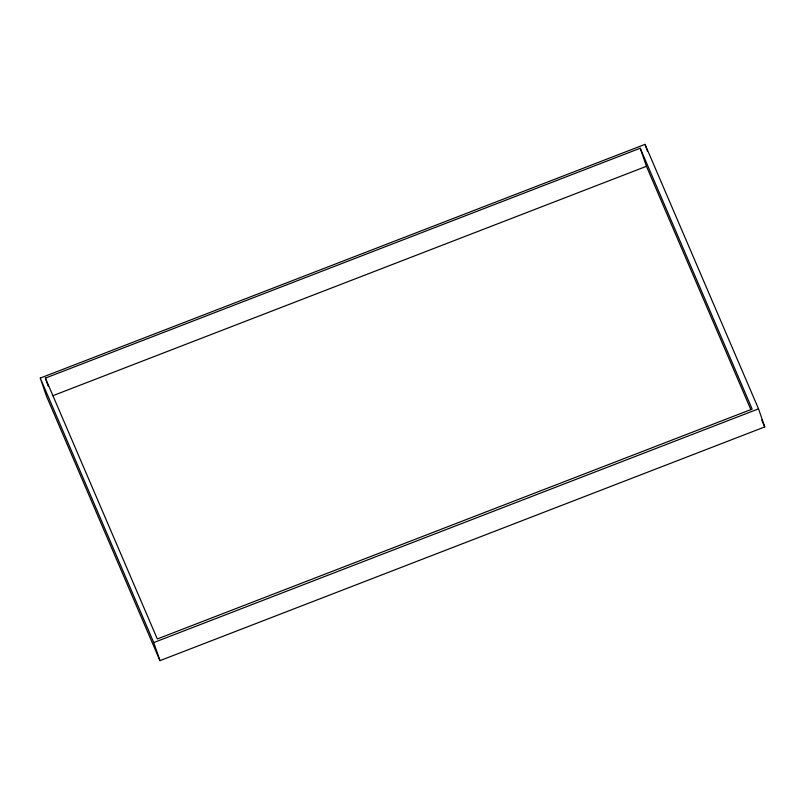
<?xml version="1.0" encoding="UTF-8"?>
<svg xmlns="http://www.w3.org/2000/svg" width="805" height="805" viewBox="0 0 805 805"><rect width="100%" height="100%" fill="white"/><g stroke="black" fill="none" stroke-linecap="round" stroke-linejoin="round"><path stroke-width="1.21" d="M40.25 378.078L645.036 144.357L758.521 408.839L764.75 426.922L159.964 660.643L46.479 396.161L40.25 378.078L153.745 642.571L159.964 660.643M45.382 378.098L640.217 148.221L752.152 409.081L157.317 638.959L45.382 378.098L48.109 386.008M52.788 395.728L646.445 166.303L640.217 148.221M153.745 642.571L758.521 408.839M761.772 419.989L764.75 426.922M646.445 166.303L750.944 409.846M645.036 144.357L647.371 151.129"/></g></svg>
